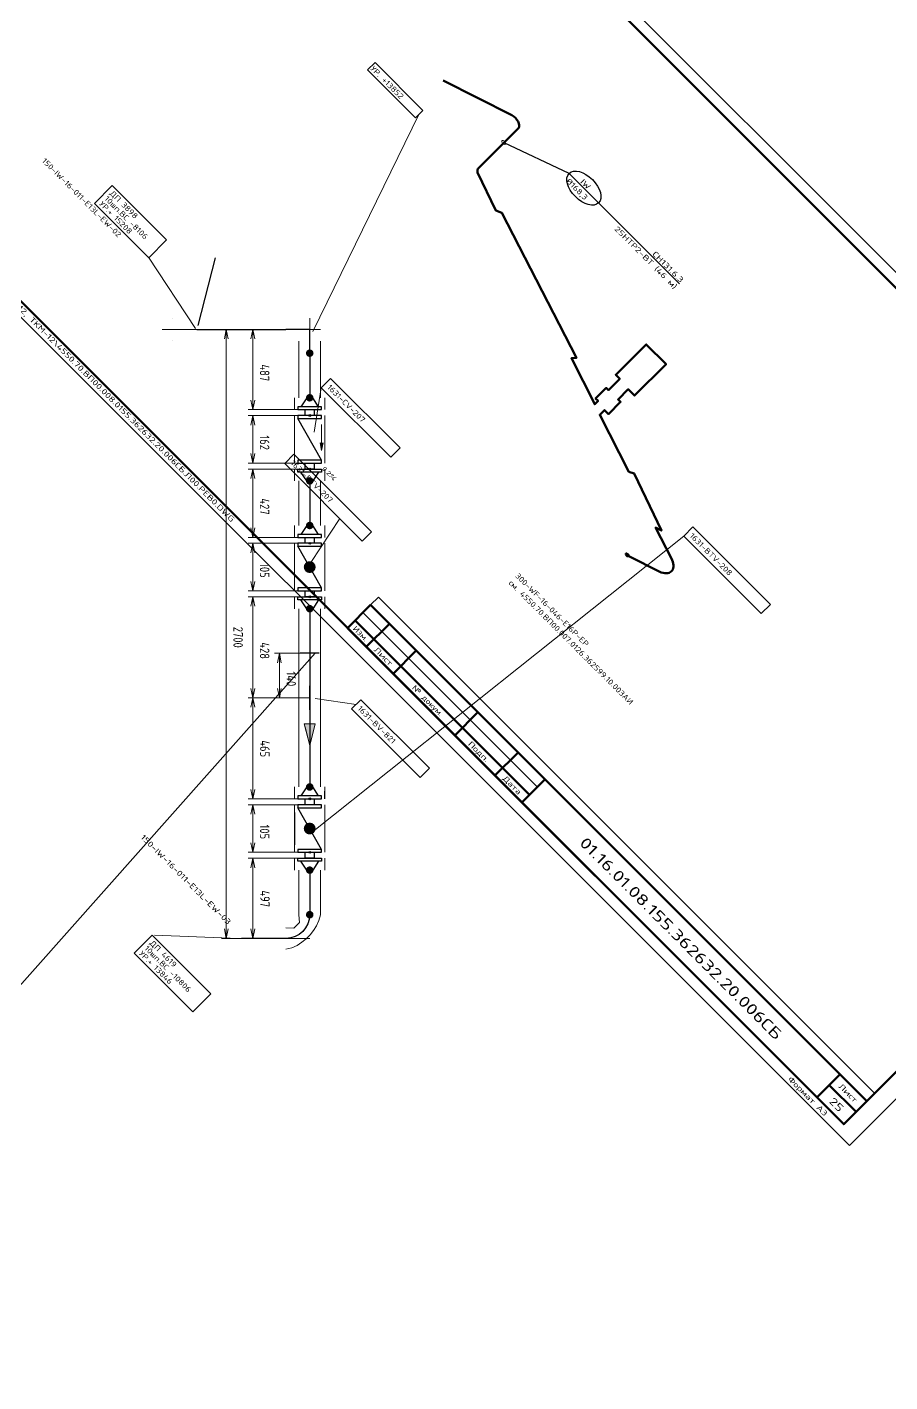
# Model space of a CAD drawing. Header units: millimetres. Extents: x -1501 to 8157, y -8271 to 1386.
# Drawn here: x 1647.9 to 1875.3, y -2455.3 to -2098.1 of the extents above; entities that cross this region are included whole.
import ezdxf
from ezdxf import colors
from ezdxf.entities.mleader import LeaderData, LeaderLine
from ezdxf.enums import TextEntityAlignment as Align
from ezdxf.math import Vec2, Vec3

# ---------------------------------------------------------------- set-up
doc = ezdxf.new("R2010")
doc.units = ezdxf.units.MM
doc.header["$MEASUREMENT"] = 0
for name, color, linetype, lineweight in [('--TEXT--', 7, 'Continuous', 25), ('OFORMLENIE', 7, 'Continuous', 25), ('подложка', 253, 'Continuous', 13), ('СН', 1, 'Continuous', 50)]:
    doc.layers.add(name, color=color, linetype=linetype, lineweight=lineweight)
doc.layers.add('непечат', color=2, linetype='Continuous', plot=False)
doc.layers.add('Построение', color=7, linetype='Continuous')
doc.styles.add('GOST 2.304', font='CS_Gost2304.shx')
doc.styles.add('GOST_2.304', font='CS_Gost2304.shx', dxfattribs={"height": 2.5})
doc.styles.add('GOST_2.304_07', font='CS_Gost2304.shx', dxfattribs={"width": 0.7})
doc.styles.add('GOST_2.304_09', font='CS_Gost2304.shx', dxfattribs={"width": 0.9})
doc.styles.add('Style-CS_Gost2304', font='CS_Gost2304.shx')
doc.styles.add('TNR_30', font='times.ttf', dxfattribs={"height": 3})

# ---------------------------------------------------------------- blocks, each defined once
blk = doc.blocks.new('TerminatorOpen_0.4')
at = {"color": 0, "linetype": 'ByBlock', "lineweight": -2}
for q in [(-1, 0.2), (-1, 0), (-1, -0.2)]:
    blk.add_line((0, 0), q, dxfattribs=at)
blk = doc.blocks.new('*U13')
at = {"layer": 'СН'}
blk.add_hatch(color=256, dxfattribs=at).paths.add_polyline_path([(0.5, 0, 1), (-0.5, 0, 1)])
blk.add_circle((0, 0), 0.5, dxfattribs=at)
blk = doc.blocks.new('_DotSmall')
at = {"color": 0, "linetype": 'ByBlock', "const_width": 0.5}
blk.add_lwpolyline([(-0.0625, 0, 1), (0.0625, 0, 1)], format="xyb", close=True, dxfattribs=at)
blk = doc.blocks.new('*U21')
at = {"color": 0, "linetype": 'ByBlock', "lineweight": -2}
blk.add_lwpolyline([(420, 297), (0, 297), (0, 0), (420, 0)], close=True, dxfattribs=at)
at = {"color": 0, "linetype": 'ByBlock', "lineweight": 50}
blk.add_lwpolyline([(20, 292), (415, 292), (415, 5), (20, 5)], close=True, dxfattribs=at)
at = {"color": 0, "linetype": 'ByBlock', "lineweight": -2, "style": 'GOST_2.304'}
blk.add_text('Формат А3', height=2.5, dxfattribs=at).set_placement((410, 2.5), align=Align.MIDDLE_RIGHT)
at = {"color": 0, "linetype": 'ByBlock', "lineweight": -2, "insert": (8, 2.5), "char_height": 2.5, "attachment_point": 4, "style": 'GOST_2.304'}
blk.add_mtext('C:\\\\Users\\\\GrigoryAO\\\\Desktop\\\\03-23-01\\\\4550.70.ВП00.008.0155.362632.20.006 ТОП-12, ТКМ-12\\\\4550.70.ВП00.008.0155.362632.20.006СБ.Л00.РЕВ0.DWG', dxfattribs=at)
at = {"color": 0, "linetype": 'ByBlock', "lineweight": -2, "style": 'TNR_30'}
blk.add_attdef('ВЕРХНИЙ_НОМЕР_ЛИСТА', text='', height=3, dxfattribs=at).set_placement((410, 287), align=Align.MIDDLE_CENTER)
blk = doc.blocks.new('ST_2a_dyn')
at = {"color": 0, "linetype": 'ByBlock', "lineweight": 50, "extrusion": (0, 1, 0)}
for p, q in [((-185, 15), (0, 15)), ((-10, 8), (0, 8)), ((-185, 5), (-120, 5)), ((-185, 0), (0, 0))]:
    blk.add_line(p, q, dxfattribs=at)
at = {"color": 0, "linetype": 'ByBlock', "lineweight": 50, "extrusion": (1, 0, 0)}
for p, q in [((-185, 0), (-185, 15)), ((-178, 15), (-178, 0)), ((-168, 15), (-168, 0)), ((-145, 15), (-145, 0)), ((-130, 15), (-130, 0)), ((-120, 0), (-120, 15)), ((-10, 0), (-10, 15))]:
    blk.add_line(p, q, dxfattribs=at)
at = {"color": 0, "linetype": 'ByBlock', "lineweight": 50}
blk.add_line((0, 15), (0, 0), dxfattribs=at)
at = {"color": 0, "linetype": 'ByBlock', "lineweight": -2, "extrusion": (0, 1, 0)}
blk.add_line((-185, 10), (-120, 10), dxfattribs=at)
at = {"color": 0, "linetype": 'ByBlock', "lineweight": -2, "style": 'GOST_2.304'}
for s, p in [('Лист', (-5, 11.5)), ('Лист', (-173, 2.5)), ('Подп.', (-137.5, 2.5)), ('Дата', (-125, 2.5))]:
    blk.add_text(s, height=2.5, dxfattribs=at).set_placement(p, align=Align.MIDDLE_CENTER)
at = {"color": 0, "linetype": 'ByBlock', "lineweight": -2, "width": 0.9}
for s, style, p in [('Изм.', 'GOST_2.304', (-181.5, 2.5)), ('№ докум.', 'GOST_2.304_09', (-156.5, 2.5))]:
    blk.add_text(s, height=2.5, dxfattribs=dict(at, style=style)).set_placement(p, align=Align.MIDDLE_CENTER)
at = {"color": 0, "linetype": 'ByBlock', "lineweight": -2}
for tag, height, style, flags, p in [('ИЗМ_2', 2.5, 'GOST_2.304', 12, (-181.5, 12.5)), ('ЛИСТ_2', 2.5, 'GOST_2.304', 12, (-173, 12.5)), ('N_ДОК_2', 2.5, 'GOST_2.304_09', 12, (-156.5, 12.5)), ('ИЗМ_1', 2.5, 'GOST_2.304', 12, (-181.5, 7.5)), ('ЛИСТ_1', 2.5, 'GOST_2.304', 12, (-173, 7.5)), ('N_ДОК_1', 2.5, 'GOST_2.304_09', 12, (-156.5, 7.5)), ('ШИФР', 5, 'GOST_2.304', 4, (-65, 7.5)), ('LIST', 3.5, 'GOST_2.304', 4, (-5, 4))]:
    blk.add_attdef(tag, text='', height=height, dxfattribs=dict(at, style=style, flags=flags)).set_placement(p, align=Align.MIDDLE_CENTER)
at = {"color": 0, "linetype": 'ByBlock', "lineweight": -2, "style": 'GOST_2.304_07', "width": 0.7, "flags": 12}
for tag, p in [('ДАТА_2', (-125, 12.5)), ('ДАТА_1', (-125, 7.5))]:
    blk.add_attdef(tag, text='', height=2.5, dxfattribs=at).set_placement(p, align=Align.MIDDLE_CENTER)

msp = doc.modelspace()

# ---------------------------------------------------------------- hatches: boundary and pattern name
at = {"layer": 'подложка', "extrusion": (1.96262e-16, 1, -3.92523e-17)}
h = msp.add_hatch(color=252, dxfattribs=at)
edge = h.paths.add_edge_path()
edge.add_arc((-1692.59, -291.64), 1, 0, 360)
msp.add_hatch(color=252, dxfattribs=at).paths.add_polyline_path([(-1699.42, -290.21), (-1705.18, -291.64), (-1699.42, -293.08)])
h = msp.add_hatch(color=252, dxfattribs=at)
edge = h.paths.add_edge_path()
edge.add_arc((-1716.09, -291.64), 1, 0, 360)
at = {"layer": 'подложка', "extrusion": (-1.96262e-16, -1, 3.92523e-17)}
msp.add_hatch(color=252, dxfattribs=at).paths.add_polyline_path([(1720.92, -304.74), (1722.36, -310.5), (1723.8, -304.74)])
h = msp.add_hatch(color=252, dxfattribs=at)
edge = h.paths.add_edge_path()
edge.add_arc((1722.36, -321.41), 1, 90, 450)
h = msp.add_hatch(color=252, dxfattribs=at)
edge = h.paths.add_edge_path()
edge.add_arc((1722.36, -297.91), 1, 90, 450)
at = {"layer": 'подложка'}
h = msp.add_hatch(color=252, dxfattribs=at)
edge = h.paths.add_edge_path()
edge.add_arc((1722.36, -2184.09), 1, 90, 450)
at = {"layer": 'подложка', "extrusion": (8.62817e-32, -7.85046e-17, -1)}
h = msp.add_hatch(color=252, dxfattribs=at)
edge = h.paths.add_edge_path()
edge.add_arc((-1722.36, -2195.84), 1, -90, 270)
at = {"layer": 'подложка'}
h = msp.add_hatch(color=252, dxfattribs=at)
edge = h.paths.add_edge_path()
edge.add_arc((1722.36, -2217.77), 1, 90, 450)
at = {"layer": 'подложка', "extrusion": (8.62817e-32, -7.85046e-17, -1)}
h = msp.add_hatch(color=252, dxfattribs=at)
edge = h.paths.add_edge_path()
edge.add_arc((-1722.36, -2229.52), 1, -90, 270)
at = {"layer": 'подложка'}
h = msp.add_hatch(color=252, dxfattribs=at)
edge = h.paths.add_edge_path()
edge.add_arc((1722.36, -2251.46), 1, 90, 450)
at = {"layer": 'подложка', "extrusion": (1, 3.92523e-17, 1.17757e-16)}
h = msp.add_hatch(color=252, dxfattribs=at)
edge = h.paths.add_edge_path()
edge.add_arc((-2274.96, -303.39), 1, -90, 270)
h = msp.add_hatch(color=252, dxfattribs=at)
edge = h.paths.add_edge_path()
edge.add_arc((-2274.96, -315.14), 1, -90, 270)
h = msp.add_hatch(color=252, dxfattribs=at)
edge = h.paths.add_edge_path()
edge.add_arc((-2274.96, -321.41), 1, -90, 270)
at = {"layer": 'подложка', "extrusion": (-1, -3.92523e-17, -1.17757e-16)}
h = msp.add_hatch(color=252, dxfattribs=at)
edge = h.paths.add_edge_path()
edge.add_arc((2274.96, -327.68), 0.392, 90, 450)
h = msp.add_hatch(color=252, dxfattribs=at)
edge = h.paths.add_edge_path()
edge.add_arc((2274.96, -321.41), 0.392, 90, 450)
at = {"layer": 'подложка'}
msp.add_hatch(color=252, dxfattribs=at).paths.add_polyline_path([(1720.92, -2281.79), (1722.36, -2287.55), (1723.8, -2281.79)])
at = {"layer": 'подложка', "extrusion": (8.62817e-32, -7.85046e-17, -1)}
h = msp.add_hatch(color=252, dxfattribs=at)
edge = h.paths.add_edge_path()
edge.add_arc((-1722.36, -2298.46), 1, -90, 270)
at = {"layer": 'подложка'}
h = msp.add_hatch(color=252, dxfattribs=at)
edge = h.paths.add_edge_path()
edge.add_arc((1722.36, -2320.39), 1, 90, 450)
h = msp.add_hatch(color=252, dxfattribs=at)
edge = h.paths.add_edge_path()
edge.add_arc((1722.36, -2332.14), 1, 90, 450)
at = {"layer": 'подложка', "extrusion": (1.96262e-16, 1, -3.92523e-17)}
h = msp.add_hatch(color=252, dxfattribs=at)
edge = h.paths.add_edge_path()
edge.add_arc((-1716.09, -327.68), 1, 180, 540)
at = {"layer": 'Построение', "linetype": 'Continuous', "lineweight": 30, "extrusion": (8.62817e-32, -7.85046e-17, -1)}
h = msp.add_hatch(color=256, dxfattribs=at)
edge = h.paths.add_edge_path()
edge.add_arc((-1722.36, -2240.49), 1.57, 90, 450)
h = msp.add_hatch(color=256, dxfattribs=at)
edge = h.paths.add_edge_path()
edge.add_arc((-1722.36, -2309.43), 1.57, 90, 450)

# ---------------------------------------------------------------- linework, layer by layer
at = {"layer": '--TEXT--', "extrusion": (-0.57735, -0.57735, 0.57735)}
msp.add_line((1692.99, -2176.75, -290.17), (1697.51, -2158.95, -267.85), dxfattribs=at)
msp.add_circle((2782.6, -423.69), 5.51, dxfattribs=at)
at = {"layer": 'OFORMLENIE', "extrusion": (-0.57735, -0.57735, 0.57735)}
for q in [(1738.42, -2250.46, -512.04), (1871.31, -2379.27, -507.96)]:
    msp.add_line((1740.46, -2248.42, -507.96), q, dxfattribs=at)
at = {"layer": 'непечат', "color": 3, "extrusion": (-0.57735, -0.57735, 0.57735)}
msp.add_lwpolyline([(-1387.86, 992.34), (10962.33, 992.34), (10962.33, -1271.92), (-1387.86, -1271.92)], close=True, dxfattribs=at)
at = {"layer": 'подложка', "color": 252, "extrusion": (-0.57735, -0.57735, 0.57735)}
for p, q in [((1737.62, -2109.41, -371.79), (1739.6, -2107.46, -367.85)), ((1739.6, -2107.46, -367.85), (1752.2, -2120.06, -367.85)), ((1750.2, -2121.99, -371.79), (1737.62, -2109.41, -371.79)), ((1723.16, -2178.36, -327.41), (1751.2, -2121.02, -369.82)), ((1752.2, -2120.06, -367.85), (1750.2, -2121.99, -371.79)), ((1692.22, -2177.54, -291.73), (1679.82, -2158.8, -285.4)), ((1707.36, -2177.82, -294.14), (1707.36, -2177.82, -318.08)), ((1707.36, -2177.82, -321.47), (1707.36, -2177.82, -325.86)), ((1723.52, -2204.89, -324.6), (1725.41, -2193.21, -311.03)), ((1722.61, -2239.25, -326.2), (1730.26, -2227.69, -306.99)), ((1723.91, -2309.67, -326.37), (1820.93, -2232.36, -411.44)), ((1544.92, -2464.6, -141.16), (1723.76, -2263.21, -327.76)), ((1723.83, -2275.16, -291.16), (1734.63, -2276.68, -281.88)), ((1723.83, -2275.16, -291.16), (1734.63, -2276.68, -281.88)), ((1703.62, -2338.38, -328.37), (1681.45, -2337.53, -349.68))]:
    msp.add_line(p, q, dxfattribs=at)
at = {"layer": 'подложка', "color": 252, "extrusion": (1, -5.55112e-17, 5.55112e-17)}
for p, q in [((1686.32, -2174.99, -285.38), (1686.32, -2174.99, -288.51)), ((1686.32, -2174.99, -277.54), (1686.32, -2174.99, -285.38)), ((1719.53, -2177.82, -321.41), (1719.53, -2177.82, -324.54)), ((1719.53, -2177.82, -297.91), (1719.53, -2177.82, -321.41)), ((1719.53, -2177.82, -297.91), (1719.53, -2177.82, -294.78)), ((1725.19, -2177.82, -321.41), (1725.19, -2177.82, -324.54)), ((1725.19, -2177.82, -297.91), (1725.19, -2177.82, -321.41)), ((1725.19, -2177.82, -297.91), (1725.19, -2177.82, -294.78)), ((1686.32, -2180.65, -285.38), (1686.32, -2180.65, -288.51)), ((1686.32, -2180.65, -277.54), (1686.32, -2180.65, -285.38)), ((1722.36, -2180.65, -324.54), (1722.36, -2181.17, -324.42)), ((1722.36, -2181.08, -324.33), (1722.36, -2180.95, -324.85)), ((1722.36, -2181.17, -324.42), (1722.36, -2181.08, -324.33)), ((1722.36, -2270.96, -284.59), (1722.36, -2270.96, -282.59)), ((1722.36, -2270.96, -282.59), (1722.36, -2270.96, -283.81)), ((1722.36, -2270.96, -298.69), (1722.36, -2270.96, -296.69)), ((1722.36, -2270.96, -286.16), (1722.36, -2270.96, -288.16)), ((1722.36, -2270.96, -296.69), (1722.36, -2270.96, -288.16)), ((1722.36, -2270.96, -300.26), (1722.36, -2270.96, -302.26)), ((1722.36, -2270.96, -302.26), (1722.36, -2270.96, -303.39)), ((1722.36, -2270.96, -315.14), (1722.36, -2270.96, -321.41)), ((1722.36, -2272.13, -315.14), (1722.36, -2272.13, -303.39)), ((1722.36, -2272.13, -321.41), (1722.36, -2272.13, -327.68)), ((1722.36, -2275.21, -298.44), (1722.36, -2274.71, -298.94)), ((1722.36, -2274.71, -298.44), (1722.36, -2275.21, -298.94)), ((1722.36, -2275.21, -284.34), (1722.36, -2274.71, -284.84)), ((1722.36, -2274.71, -284.34), (1722.36, -2275.21, -284.84)), ((1722.36, -2277.79, -315.14), (1722.36, -2277.79, -303.39)), ((1722.36, -2277.79, -321.41), (1722.36, -2277.79, -327.68)), ((1722.36, -2278.96, -284.59), (1722.36, -2278.96, -282.59)), ((1722.36, -2278.96, -282.59), (1722.36, -2278.96, -283.81)), ((1722.36, -2278.96, -298.69), (1722.36, -2278.96, -296.69)), ((1722.36, -2278.96, -286.16), (1722.36, -2278.96, -288.16)), ((1722.36, -2278.96, -296.69), (1722.36, -2278.96, -288.16)), ((1722.36, -2278.96, -300.26), (1722.36, -2278.96, -302.26)), ((1722.36, -2278.96, -302.26), (1722.36, -2278.96, -303.39)), ((1722.36, -2278.96, -315.14), (1722.36, -2278.96, -321.41))]:
    msp.add_line(p, q, dxfattribs=at)
at = {"layer": 'подложка', "color": 252, "extrusion": (-1, 5.55112e-17, -5.55112e-17)}
for p, q in [((1722.36, -2174.99, -324.54), (1722.36, -2174.85, -325.62)), ((1722.36, -2174.85, -325.62), (1722.36, -2174.95, -326.73)), ((1722.36, -2174.95, -326.73), (1722.36, -2175.31, -327.8)), ((1722.36, -2175.31, -327.8), (1722.36, -2175.91, -328.78)), ((1722.36, -2175.91, -328.78), (1722.36, -2176.72, -329.59)), ((1722.36, -2176.72, -329.59), (1722.36, -2177.69, -330.19)), ((1722.36, -2177.69, -330.19), (1722.36, -2178.77, -330.54)), ((1722.36, -2178.77, -330.54), (1722.36, -2179.88, -330.64)), ((1722.36, -2179.88, -330.64), (1722.36, -2180.95, -330.51)), ((1722.36, -2274.96, -327.68), (1722.36, -2251.71, -327.68)), ((1722.36, -2274.96, -286.16), (1722.36, -2251.71, -286.16)), ((1722.36, -2252.96, -325.18), (1722.36, -2252.96, -288.66)), ((1722.36, -2274.96, -298.69), (1722.36, -2258.71, -298.69)), ((1722.36, -2274.96, -286.16), (1722.36, -2258.71, -286.16)), ((1722.36, -2274.96, -327.68), (1722.36, -2258.71, -327.68)), ((1722.36, -2274.96, -300.26), (1722.36, -2258.71, -300.26)), ((1722.36, -2259.96, -296.19), (1722.36, -2259.96, -288.66)), ((1722.36, -2259.96, -325.18), (1722.36, -2259.96, -302.76))]:
    msp.add_line(p, q, dxfattribs=at)
at = {"layer": 'подложка', "color": 252, "extrusion": (-5.55112e-17, -1, 5.55112e-17)}
for p, q in [((1683.5, -2177.82, -288.51), (1683.84, -2177.82, -289.5)), ((1683.84, -2177.82, -289.5), (1684.32, -2177.82, -290.38)), ((1684.32, -2177.82, -290.38), (1684.9, -2177.82, -291.14)), ((1684.9, -2177.82, -291.14), (1685.51, -2177.82, -291.82)), ((1685.51, -2177.82, -291.82), (1686.15, -2177.82, -292.45)), ((1686.15, -2177.82, -292.45), (1686.83, -2177.82, -293.07)), ((1686.83, -2177.82, -293.07), (1687.59, -2177.82, -293.64)), ((1687.59, -2177.82, -293.64), (1688.47, -2177.82, -294.13)), ((1688.47, -2177.82, -294.13), (1689.46, -2177.82, -294.47)), ((1689.15, -2177.82, -288.51), (1688.59, -2177.82, -289.01)), ((1688.59, -2177.82, -289.01), (1688.96, -2177.82, -289.38)), ((1688.96, -2177.82, -289.38), (1689.46, -2177.82, -288.81)), ((1692.59, -2177.82, -291.64), (1692.59, -2177.82, -275.39)), ((1695.09, -2177.82, -276.64), (1719.86, -2177.82, -276.64)), ((1722.36, -2177.82, -327.68), (1706.11, -2177.82, -327.68)), ((1722.36, -2177.82, -291.64), (1706.11, -2177.82, -291.64)), ((1707.36, -2177.82, -327.68), (1706.86, -2177.82, -325.18)), ((1707.36, -2177.82, -291.64), (1706.86, -2177.82, -294.14)), ((1707.36, -2177.82, -327.68), (1707.36, -2177.82, -325.18)), ((1707.36, -2177.82, -327.68), (1707.86, -2177.82, -325.18)), ((1707.36, -2177.82, -291.64), (1707.36, -2177.82, -294.14)), ((1707.36, -2177.82, -291.64), (1707.86, -2177.82, -294.14)), ((1722.36, -2177.82, -291.64), (1722.36, -2177.82, -275.39)), ((1704.34, -2338.41, -327.68), (1704.34, -2338.41, -343.93)), ((1706.84, -2338.41, -342.68), (1719.86, -2338.41, -342.68)), ((1722.36, -2338.41, -327.68), (1722.36, -2338.41, -343.93))]:
    msp.add_line(p, q, dxfattribs=at)
at = {"layer": 'подложка', "color": 252}
for p, q in [((1686.32, -2177.82, -277.54), (1686.32, -2177.82, -285.38)), ((1692.59, -2177.82, -294.47), (1689.46, -2177.82, -294.47)), ((1692.59, -2177.82, -288.81), (1689.46, -2177.82, -288.81)), ((1692.59, -2177.82, -288.81), (1716.09, -2177.82, -288.81)), ((1692.59, -2177.82, -294.47), (1716.09, -2177.82, -294.47)), ((1722.36, -2177.82, -327.68), (1699.11, -2177.82, -327.68)), ((1722.36, -2177.82, -327.68), (1706.11, -2177.82, -327.68)), ((1716.09, -2177.82, -288.81), (1719.23, -2177.82, -288.81)), ((1716.09, -2177.82, -294.47), (1719.23, -2177.82, -294.47)), ((1700.36, -2180.32, -327.68), (1700.36, -2335.91, -327.68)), ((1707.36, -2180.32, -327.68), (1707.36, -2196.47, -327.68)), ((1719.53, -2184.09, -327.68), (1719.53, -2180.95, -327.68)), ((1725.19, -2184.09, -327.68), (1725.19, -2180.95, -327.68)), ((1719.53, -2184.09, -327.68), (1719.53, -2195.84, -327.68)), ((1725.19, -2184.09, -327.68), (1725.19, -2195.84, -327.68)), ((1718.36, -2196.97, -327.68), (1718.36, -2195.84, -327.68)), ((1726.36, -2196.97, -327.68), (1726.36, -2195.84, -327.68)), ((1722.36, -2198.97, -327.68), (1706.11, -2198.97, -327.68)), ((1718.36, -2198.97, -327.68), (1718.36, -2196.97, -327.68)), ((1722.61, -2200.79, -327.68), (1722.11, -2200.29, -327.68)), ((1722.11, -2200.79, -327.68), (1722.61, -2200.29, -327.68)), ((1726.36, -2198.97, -327.68), (1726.36, -2196.97, -327.68)), ((1722.36, -2200.54, -327.68), (1706.11, -2200.54, -327.68)), ((1707.36, -2203.04, -327.68), (1707.36, -2210.57, -327.68)), ((1718.36, -2200.54, -327.68), (1718.36, -2202.54, -327.68)), ((1718.36, -2202.54, -327.68), (1718.36, -2211.07, -327.68)), ((1726.36, -2200.54, -327.68), (1726.36, -2202.54, -327.68)), ((1726.36, -2202.54, -327.68), (1726.36, -2211.07, -327.68)), ((1718.36, -2213.07, -327.68), (1718.36, -2211.07, -327.68)), ((1726.36, -2213.07, -327.68), (1726.36, -2211.07, -327.68)), ((1722.36, -2213.07, -327.68), (1706.11, -2213.07, -327.68)), ((1722.36, -2214.64, -327.68), (1706.11, -2214.64, -327.68)), ((1718.36, -2214.64, -327.68), (1718.36, -2216.64, -327.68)), ((1722.61, -2214.89, -327.68), (1722.11, -2214.39, -327.68)), ((1722.11, -2214.89, -327.68), (1722.61, -2214.39, -327.68)), ((1726.36, -2214.64, -327.68), (1726.36, -2216.64, -327.68)), ((1707.36, -2217.14, -327.68), (1707.36, -2230.16, -327.68)), ((1718.36, -2216.64, -327.68), (1718.36, -2217.77, -327.68)), ((1719.53, -2217.77, -327.68), (1719.53, -2229.52, -327.68)), ((1725.19, -2217.77, -327.68), (1725.19, -2229.52, -327.68)), ((1726.36, -2216.64, -327.68), (1726.36, -2217.77, -327.68)), ((1718.36, -2230.66, -327.68), (1718.36, -2229.52, -327.68)), ((1718.36, -2232.66, -327.68), (1718.36, -2230.66, -327.68)), ((1726.36, -2230.66, -327.68), (1726.36, -2229.52, -327.68)), ((1726.36, -2232.66, -327.68), (1726.36, -2230.66, -327.68)), ((1722.36, -2232.66, -327.68), (1706.11, -2232.66, -327.68)), ((1722.36, -2234.22, -327.68), (1706.11, -2234.22, -327.68)), ((1718.36, -2234.22, -327.68), (1718.36, -2236.22, -327.68)), ((1722.61, -2234.47, -327.68), (1722.11, -2233.97, -327.68)), ((1722.11, -2234.47, -327.68), (1722.61, -2233.97, -327.68)), ((1726.36, -2234.22, -327.68), (1726.36, -2236.22, -327.68)), ((1707.36, -2236.72, -327.68), (1707.36, -2244.26, -327.68)), ((1718.36, -2236.22, -327.68), (1718.36, -2244.76, -327.68)), ((1726.36, -2236.22, -327.68), (1726.36, -2244.76, -327.68)), ((1722.36, -2246.76, -327.68), (1706.11, -2246.76, -327.68)), ((1718.36, -2246.76, -327.68), (1718.36, -2244.76, -327.68)), ((1726.36, -2246.76, -327.68), (1726.36, -2244.76, -327.68)), ((1722.36, -2248.32, -327.68), (1706.11, -2248.32, -327.68)), ((1718.36, -2248.32, -327.68), (1718.36, -2250.32, -327.68)), ((1718.36, -2250.32, -327.68), (1718.36, -2251.46, -327.68)), ((1722.61, -2248.57, -327.68), (1722.11, -2248.07, -327.68)), ((1722.11, -2248.57, -327.68), (1722.61, -2248.07, -327.68)), ((1726.36, -2248.32, -327.68), (1726.36, -2250.32, -327.68)), ((1726.36, -2250.32, -327.68), (1726.36, -2251.46, -327.68)), ((1707.36, -2250.82, -327.68), (1707.36, -2272.46, -327.68)), ((1719.53, -2251.46, -327.68), (1719.53, -2298.46, -327.68)), ((1725.19, -2251.46, -327.68), (1725.19, -2298.46, -327.68)), ((1722.36, -2263.21, -327.68), (1713.11, -2263.21, -327.68)), ((1714.36, -2265.71, -327.68), (1714.36, -2272.46, -327.68)), ((1722.36, -2274.96, -327.68), (1706.11, -2274.96, -327.68)), ((1722.36, -2274.96, -327.68), (1706.11, -2274.96, -327.68)), ((1707.36, -2274.96, -327.68), (1706.86, -2277.46, -327.68)), ((1707.36, -2274.96, -327.68), (1707.36, -2277.46, -327.68)), ((1707.36, -2274.96, -327.68), (1707.86, -2277.46, -327.68)), ((1722.36, -2274.96, -327.68), (1713.11, -2274.96, -327.68)), ((1707.36, -2277.46, -327.68), (1707.36, -2299.09, -327.68)), ((1707.36, -2301.59, -327.68), (1706.86, -2299.09, -327.68)), ((1707.36, -2301.59, -327.68), (1707.36, -2299.09, -327.68)), ((1707.36, -2301.59, -327.68), (1707.86, -2299.09, -327.68)), ((1718.36, -2299.59, -327.68), (1718.36, -2298.46, -327.68)), ((1718.36, -2301.59, -327.68), (1718.36, -2299.59, -327.68)), ((1726.36, -2299.59, -327.68), (1726.36, -2298.46, -327.68)), ((1722.36, -2301.59, -327.68), (1706.11, -2301.59, -327.68)), ((1722.36, -2303.16, -327.68), (1706.11, -2303.16, -327.68)), ((1718.36, -2303.16, -327.68), (1718.36, -2305.16, -327.68)), ((1726.36, -2303.16, -327.68), (1726.36, -2305.16, -327.68)), ((1707.36, -2305.66, -327.68), (1707.36, -2313.19, -327.68)), ((1726.36, -2305.16, -327.68), (1726.36, -2313.69, -327.68)), ((1718.36, -2315.69, -327.68), (1718.36, -2313.69, -327.68)), ((1726.36, -2315.69, -327.68), (1726.36, -2313.69, -327.68)), ((1722.36, -2315.69, -327.68), (1706.11, -2315.69, -327.68)), ((1722.36, -2317.26, -327.68), (1706.11, -2317.26, -327.68)), ((1707.36, -2317.26, -327.68), (1706.86, -2319.76, -327.68)), ((1707.36, -2317.26, -327.68), (1707.36, -2319.76, -327.68)), ((1707.36, -2317.26, -327.68), (1707.86, -2319.76, -327.68)), ((1718.36, -2317.26, -327.68), (1718.36, -2319.26, -327.68)), ((1726.36, -2317.26, -327.68), (1726.36, -2319.26, -327.68)), ((1707.36, -2319.76, -327.68), (1707.36, -2335.91, -327.68)), ((1718.36, -2319.26, -327.68), (1718.36, -2320.39, -327.68)), ((1719.53, -2320.39, -327.68), (1719.53, -2332.14, -327.68)), ((1725.19, -2320.39, -327.68), (1725.19, -2332.14, -327.68)), ((1726.36, -2319.26, -327.68), (1726.36, -2320.39, -327.68)), ((1719.53, -2332.14, -327.68), (1719.68, -2334.21, -327.68)), ((1725.19, -2332.14, -327.68), (1724.8, -2333.68, -327.68)), ((1707.36, -2338.41, -327.68), (1706.86, -2335.91, -327.68)), ((1707.36, -2338.41, -327.68), (1707.36, -2335.91, -327.68)), ((1707.36, -2338.41, -327.68), (1707.86, -2335.91, -327.68)), ((1718.16, -2335.73, -327.68), (1716.09, -2335.58, -327.68)), ((1719.68, -2334.21, -327.68), (1718.16, -2335.73, -327.68)), ((1724.17, -2335.08, -327.68), (1723.36, -2336.34, -327.68)), ((1724.8, -2333.68, -327.68), (1724.17, -2335.08, -327.68)), ((1722.36, -2338.41, -327.68), (1699.11, -2338.41, -327.68)), ((1716.09, -2338.41, -330.51), (1704.34, -2338.41, -330.51)), ((1716.09, -2338.41, -324.85), (1704.34, -2338.41, -324.85)), ((1722.36, -2338.41, -327.68), (1706.11, -2338.41, -327.68)), ((1720.29, -2339.42, -327.68), (1719.03, -2340.22, -327.68)), ((1721.42, -2338.49, -327.68), (1720.29, -2339.42, -327.68)), ((1722.44, -2337.47, -327.68), (1721.42, -2338.49, -327.68)), ((1723.36, -2336.34, -327.68), (1722.44, -2337.47, -327.68)), ((1717.63, -2340.85, -327.68), (1716.09, -2341.24, -327.68)), ((1719.03, -2340.22, -327.68), (1717.63, -2340.85, -327.68))]:
    msp.add_line(p, q, dxfattribs=at)
at = {"layer": 'подложка', "color": 252, "extrusion": (5.55112e-17, 1, -5.55112e-17)}
for p, q in [((1719.23, -2177.82, -288.81), (1720.22, -2177.82, -289.15)), ((1719.23, -2177.82, -294.47), (1719.73, -2177.82, -293.91)), ((1720.09, -2177.82, -294.27), (1719.53, -2177.82, -294.78)), ((1719.73, -2177.82, -293.91), (1720.09, -2177.82, -294.27)), ((1720.22, -2177.82, -289.15), (1721.09, -2177.82, -289.64)), ((1721.09, -2177.82, -289.64), (1721.86, -2177.82, -290.22)), ((1721.86, -2177.82, -290.22), (1722.54, -2177.82, -290.83)), ((1722.54, -2177.82, -290.83), (1723.17, -2177.82, -291.47)), ((1723.17, -2177.82, -291.47), (1723.78, -2177.82, -292.15)), ((1723.78, -2177.82, -292.15), (1724.36, -2177.82, -292.91)), ((1724.36, -2177.82, -292.91), (1724.85, -2177.82, -293.79)), ((1724.85, -2177.82, -293.79), (1725.19, -2177.82, -294.78))]:
    msp.add_line(p, q, dxfattribs=at)
at = {"layer": 'подложка', "color": 252, "extrusion": (0, -5.55112e-17, -1)}
for p, q in [((1725.49, -2202.89, -327.68), (1725.49, -2209.78, -327.68)), ((1725.49, -2209.78, -327.68), (1725.07, -2207.69, -327.68)), ((1725.07, -2207.69, -327.68), (1725.49, -2208.95, -327.68)), ((1725.49, -2209.36, -327.68), (1725.07, -2207.69, -327.68)), ((1725.49, -2208.53, -327.68), (1725.07, -2207.69, -327.68)), ((1725.49, -2208.11, -327.68), (1725.07, -2207.69, -327.68)), ((1725.91, -2207.69, -327.68), (1725.49, -2209.78, -327.68)), ((1725.91, -2207.69, -327.68), (1725.49, -2209.36, -327.68)), ((1725.91, -2207.69, -327.68), (1725.49, -2208.95, -327.68)), ((1725.91, -2207.69, -327.68), (1725.49, -2208.53, -327.68)), ((1725.91, -2207.69, -327.68), (1725.49, -2208.11, -327.68)), ((1722.61, -2301.34, -327.68), (1722.11, -2301.84, -327.68)), ((1722.11, -2301.34, -327.68), (1722.61, -2301.84, -327.68)), ((1722.61, -2315.44, -327.68), (1722.11, -2315.94, -327.68)), ((1722.11, -2315.44, -327.68), (1722.61, -2315.94, -327.68))]:
    msp.add_line(p, q, dxfattribs=at)
at = {"layer": 'подложка', "color": 252, "extrusion": (5.55112e-17, 1, -5.55112e-17), "elevation": -2177.82, "flags": 128}
msp.add_lwpolyline([(-1692.59, -291.64), (-1689.46, -291.64, 0.414227), (-1686.32, -288.51), (-1686.32, -285.38)], format="xyb", dxfattribs=at)
for points in [[(-1700.2, -290.4), (-1705.18, -291.64), (-1699.42, -293.08), (-1699.42, -290.21)], [(-1699.42, -290.21), (-1705.18, -291.64), (-1699.42, -293.08), (-1699.42, -290.65)]]:
    msp.add_lwpolyline(points, dxfattribs=at)
at = {"layer": 'подложка', "color": 252, "extrusion": (-5.55112e-17, -1, 5.55112e-17), "elevation": 2177.82, "flags": 128}
for points in [[(1721.12, -305.52), (1722.36, -310.5), (1723.8, -304.74), (1720.92, -304.74)], [(1720.92, -304.74), (1722.36, -310.5), (1723.8, -304.74), (1721.36, -304.74)]]:
    msp.add_lwpolyline(points, dxfattribs=at)
at = {"layer": 'подложка', "color": 252, "elevation": -327.68, "flags": 128}
for points in [[(1721.12, -2282.57), (1722.36, -2287.55), (1723.8, -2281.79), (1720.92, -2281.79)], [(1720.92, -2281.79), (1722.36, -2287.55), (1723.8, -2281.79), (1721.36, -2281.79)]]:
    msp.add_lwpolyline(points, dxfattribs=at)
at = {"layer": 'подложка', "color": 252, "extrusion": (-1, 5.55112e-17, -5.55112e-17)}
msp.add_point((1722.36, -2273.38, -292.39), dxfattribs=at)
at = {"layer": 'подложка', "color": 252, "extrusion": (5.55112e-17, 1, -5.55112e-17)}
msp.add_solid([(-1699.42, -290.21, -2177.82), (-1705.18, -291.64, -2177.82), (-1699.42, -293.08, -2177.82)], dxfattribs=at)
at = {"layer": 'подложка', "color": 252, "extrusion": (-5.55112e-17, -1, 5.55112e-17)}
msp.add_solid([(1720.92, -304.74, 2177.82), (1722.36, -310.5, 2177.82), (1723.8, -304.74, 2177.82)], dxfattribs=at)
at = {"layer": 'подложка', "color": 252}
msp.add_solid([(1720.92, -2281.79, -327.68), (1722.36, -2287.55, -327.68), (1723.8, -2281.79, -327.68)], dxfattribs=at)
for points in [[(1670.32, -2139.9, -275.99), (1684.65, -2154.23, -275.99), (1679.92, -2158.97, -285.46), (1665.59, -2144.64, -285.46)], [(1699.42, -2177.82, -290.21), (1705.18, -2177.82, -291.64), (1699.42, -2177.82, -293.08)], [(1720.92, -2177.82, -304.74), (1722.36, -2177.82, -310.5), (1723.8, -2177.82, -304.74)], [(1727.85, -2190.75, -306.13), (1746.19, -2209.08, -306.13), (1743.74, -2211.53, -311.03), (1725.4, -2193.2, -311.03)], [(1718.21, -2210.75, -302.09), (1738.66, -2231.2, -302.09), (1736.21, -2233.65, -306.99), (1715.76, -2213.2, -306.99)], [(1823.38, -2229.91, -406.54), (1843.78, -2250.31, -406.54), (1841.33, -2252.76, -411.44), (1820.93, -2232.36, -411.44)], [(1735.85, -2275.45, -279.43), (1753.92, -2293.52, -279.43), (1751.47, -2295.97, -284.33), (1733.4, -2277.9, -284.33)], [(1720.92, -2281.79, -327.68), (1722.36, -2287.55, -327.68), (1723.8, -2281.79, -327.68)], [(1680.84, -2337.57, -350.34), (1696.28, -2353.01, -350.34), (1691.55, -2357.75, -359.81), (1676.1, -2342.3, -359.81)]]:
    msp.add_3dface(points, dxfattribs=at)
at = {"layer": 'Построение', "linetype": 'Continuous', "lineweight": 30}
for p, q in [((1692.59, -2177.82, -291.64), (1716.09, -2177.82, -291.64)), ((1722.36, -2177.82, -297.91), (1722.36, -2177.82, -321.41)), ((1722.36, -2184.09, -327.68), (1722.36, -2195.84, -327.68)), ((1722.36, -2217.77, -327.68), (1722.36, -2229.52, -327.68)), ((1722.36, -2251.46, -327.68), (1722.36, -2298.46, -327.68)), ((1722.36, -2274.96, -315.14), (1722.36, -2274.96, -303.39)), ((1726.36, -2301.59, -327.68), (1726.36, -2299.59, -327.68)), ((1718.36, -2305.16, -327.68), (1718.36, -2313.69, -327.68)), ((1722.36, -2320.39, -327.68), (1722.36, -2332.14, -327.68)), ((1716.09, -2338.41, -327.68), (1704.34, -2338.41, -327.68))]:
    msp.add_line(p, q, dxfattribs=at)
at = {"layer": 'Построение', "linetype": 'Continuous', "lineweight": 30, "extrusion": (0, -5.55112e-17, -1)}
for p, q in [((1725.49, -2212.29, -327.68), (1719.23, -2201.32, -327.68)), ((1725.49, -2245.97, -327.68), (1719.23, -2235.01, -327.68)), ((1725.49, -2314.91, -327.68), (1719.23, -2303.94, -327.68))]:
    msp.add_line(p, q, dxfattribs=at)
at = {"layer": 'Построение', "linetype": 'Continuous', "lineweight": 30, "extrusion": (1, -5.55112e-17, 5.55112e-17)}
for p, q in [((1722.36, -2240.49, -330.18), (1722.36, -2240.49, -321.68)), ((1722.36, -2271.82, -286.94), (1722.36, -2278.09, -297.91)), ((1722.36, -2271.82, -297.91), (1722.36, -2278.09, -286.94)), ((1722.36, -2309.43, -330.18), (1722.36, -2309.43, -321.68))]:
    msp.add_line(p, q, dxfattribs=at)
at = {"layer": 'Построение', "linetype": 'Continuous', "lineweight": 30, "extrusion": (5.55112e-17, 1, -5.55112e-17)}
msp.add_line((1724.86, -2263.21, -329.18), (1719.86, -2263.21, -329.18), dxfattribs=at)
at = {"layer": 'Построение', "linetype": 'Continuous', "lineweight": 30, "extrusion": (-1, 5.55112e-17, -5.55112e-17)}
for p, q in [((1722.36, -2272.46, -292.43), (1722.36, -2280.96, -292.43)), ((1722.36, -2274.96, -327.68), (1722.36, -2274.96, -321.41))]:
    msp.add_line(p, q, dxfattribs=at)
at = {"layer": 'Построение', "linetype": 'Continuous', "lineweight": 30, "extrusion": (-5.55112e-17, -1, 5.55112e-17), "elevation": 2177.82, "flags": 128}
msp.add_lwpolyline([(1722.36, -297.91), (1722.36, -294.78, 0.414227), (1719.23, -291.64), (1716.09, -291.64)], format="xyb", dxfattribs=at)
at = {"layer": 'Построение', "linetype": 'Continuous', "lineweight": 30, "extrusion": (1, -5.55112e-17, 5.55112e-17), "elevation": 1722.36, "flags": 128}
msp.add_lwpolyline([(-2184.09, -327.68), (-2180.95, -327.68, 0.414227), (-2177.82, -324.54), (-2177.82, -321.41)], format="xyb", dxfattribs=at)
at = {"layer": 'Построение', "linetype": 'Continuous', "lineweight": 30, "elevation": -327.68, "flags": 128}
for points in [[(1724.71, -2198.19), (1723.14, -2195.84), (1721.58, -2195.84), (1720.01, -2198.19)], [(1724.71, -2215.42), (1723.14, -2217.77), (1721.58, -2217.77), (1720.01, -2215.42)], [(1724.71, -2231.87), (1723.14, -2229.52), (1721.58, -2229.52), (1720.01, -2231.87)], [(1724.71, -2249.11), (1723.14, -2251.46), (1721.58, -2251.46), (1720.01, -2249.11)], [(1724.71, -2300.81), (1723.14, -2298.46), (1721.58, -2298.46), (1720.01, -2300.81)], [(1724.71, -2318.04), (1723.14, -2320.39), (1721.58, -2320.39), (1720.01, -2318.04)]]:
    msp.add_lwpolyline(points, dxfattribs=at)
at = {"layer": 'Построение', "linetype": 'Continuous', "lineweight": 30, "extrusion": (1, -5.55112e-17, 5.55112e-17), "elevation": 1722.36, "flags": 128}
msp.add_lwpolyline([(-2273.38, -321.41), (-2272.59, -318.3), (-2273.38, -315.14), (-2276.54, -315.14), (-2277.33, -318.3), (-2276.54, -321.41), (-2273.38, -321.41)], close=True, dxfattribs=at)
at = {"layer": 'Построение', "linetype": 'Continuous', "lineweight": 30, "extrusion": (-1, 5.55112e-17, -5.55112e-17), "elevation": -1722.36, "flags": 128}
msp.add_lwpolyline([(2272.61, -301.04), (2274.17, -303.39), (2275.74, -303.39), (2277.31, -301.04)], dxfattribs=at)
at = {"layer": 'Построение', "linetype": 'Continuous', "lineweight": 30, "extrusion": (1, -5.55112e-17, 5.55112e-17)}
msp.add_circle((-2274.96, -292.43, 1722.36), 1.57, dxfattribs=at)
at = {"layer": 'Построение', "linetype": 'Continuous', "lineweight": 30, "extrusion": (0, -5.55112e-17, -1)}
msp.add_arc((-1716.09, -2332.14, 327.68), 6.27, 180, 270, dxfattribs=at)
at = {"layer": 'Построение', "linetype": 'Continuous', "lineweight": 30, "extrusion": (5.55112e-17, -1, -5.55112e-17)}
msp.add_ellipse((1722.36, -2263.21, -331.68), major_axis=(0, 0, -5.5), ratio=0.363636, start_param=1.942965, end_param=4.34022, dxfattribs=at)
at = {"layer": 'Построение', "linetype": 'Continuous', "lineweight": 30, "extrusion": (1, -5.55112e-17, 5.55112e-17)}
for p in [(1722.36, -2240.53, -329.25), (1722.36, -2309.46, -329.25)]:
    msp.add_point(p, dxfattribs=at)
at = {"layer": 'Построение', "linetype": 'Continuous', "lineweight": 30, "extrusion": (-1, 5.55112e-17, -5.55112e-17)}
for points in [[(2242.49, -321.18, -1722.36), (2238.49, -321.18, -1722.36), (2242.49, -321.68, -1722.36), (2238.49, -321.68, -1722.36)], [(2311.43, -321.18, -1722.36), (2307.43, -321.18, -1722.36), (2311.43, -321.68, -1722.36), (2307.43, -321.68, -1722.36)]]:
    msp.add_solid(points, dxfattribs=at)
at = {"layer": 'Построение', "linetype": 'Continuous', "lineweight": 30, "extrusion": (1, -5.55112e-17, 5.55112e-17)}
msp.add_solid([(-2281.46, -290.43, 1722.36), (-2281.46, -294.43, 1722.36), (-2280.96, -290.43, 1722.36), (-2280.96, -294.43, 1722.36)], dxfattribs=at)
at = {"layer": 'Построение', "linetype": 'Continuous', "lineweight": 30}
for points in [[(1725.49, -2198.97, -327.68), (1725.49, -2198.19, -327.68), (1719.23, -2198.19, -327.68), (1719.23, -2198.97, -327.68)], [(1721.18, -2200.54, -327.68), (1721.18, -2198.97, -327.68), (1723.53, -2198.97, -327.68), (1723.53, -2200.54, -327.68)], [(1725.49, -2201.32, -327.68), (1725.49, -2200.54, -327.68), (1719.23, -2200.54, -327.68), (1719.23, -2201.32, -327.68)], [(1725.49, -2213.07, -327.68), (1725.49, -2212.29, -327.68), (1719.23, -2212.29, -327.68), (1719.23, -2213.07, -327.68)], [(1725.49, -2214.64, -327.68), (1725.49, -2215.42, -327.68), (1719.23, -2215.42, -327.68), (1719.23, -2214.64, -327.68)], [(1721.18, -2214.64, -327.68), (1721.18, -2213.07, -327.68), (1723.53, -2213.07, -327.68), (1723.53, -2214.64, -327.68)], [(1725.49, -2232.66, -327.68), (1725.49, -2231.87, -327.68), (1719.23, -2231.87, -327.68), (1719.23, -2232.66, -327.68)], [(1725.49, -2235.01, -327.68), (1725.49, -2234.22, -327.68), (1719.23, -2234.22, -327.68), (1719.23, -2235.01, -327.68)], [(1721.18, -2234.22, -327.68), (1721.18, -2232.66, -327.68), (1723.53, -2232.66, -327.68), (1723.53, -2234.22, -327.68)], [(1725.49, -2246.76, -327.68), (1725.49, -2245.97, -327.68), (1719.23, -2245.97, -327.68), (1719.23, -2246.76, -327.68)], [(1721.18, -2248.32, -327.68), (1721.18, -2246.76, -327.68), (1723.53, -2246.76, -327.68), (1723.53, -2248.32, -327.68)], [(1725.49, -2248.32, -327.68), (1725.49, -2249.11, -327.68), (1719.23, -2249.11, -327.68), (1719.23, -2248.32, -327.68)], [(1722.36, -2271.82, -283.81), (1722.36, -2271.82, -284.59), (1722.36, -2278.09, -284.59), (1722.36, -2278.09, -283.81)], [(1722.36, -2271.82, -286.16), (1722.36, -2271.82, -286.94), (1722.36, -2278.09, -286.94), (1722.36, -2278.09, -286.16)], [(1722.36, -2271.82, -297.91), (1722.36, -2271.82, -298.69), (1722.36, -2278.09, -298.69), (1722.36, -2278.09, -297.91)], [(1722.36, -2271.82, -300.26), (1722.36, -2271.82, -301.04), (1722.36, -2278.09, -301.04), (1722.36, -2278.09, -300.26)], [(1722.36, -2276.13, -284.59), (1722.36, -2276.13, -286.16), (1722.36, -2273.78, -286.16), (1722.36, -2273.78, -284.59)], [(1722.36, -2276.13, -300.26), (1722.36, -2276.13, -298.69), (1722.36, -2273.78, -298.69), (1722.36, -2273.78, -300.26)], [(1725.49, -2301.59, -327.68), (1725.49, -2300.81, -327.68), (1719.23, -2300.81, -327.68), (1719.23, -2301.59, -327.68)], [(1725.49, -2303.94, -327.68), (1725.49, -2303.16, -327.68), (1719.23, -2303.16, -327.68), (1719.23, -2303.94, -327.68)], [(1721.18, -2303.16, -327.68), (1721.18, -2301.59, -327.68), (1723.53, -2301.59, -327.68), (1723.53, -2303.16, -327.68)], [(1725.49, -2315.69, -327.68), (1725.49, -2314.91, -327.68), (1719.23, -2314.91, -327.68), (1719.23, -2315.69, -327.68)], [(1725.49, -2317.26, -327.68), (1725.49, -2318.04, -327.68), (1719.23, -2318.04, -327.68), (1719.23, -2317.26, -327.68)], [(1721.18, -2317.26, -327.68), (1721.18, -2315.69, -327.68), (1723.53, -2315.69, -327.68), (1723.53, -2317.26, -327.68)]]:
    msp.add_3dface(points, dxfattribs=at)
at = {"layer": 'СН', "extrusion": (-0.57735, -0.57735, 0.57735)}
msp.add_lwpolyline([(2736.3, -434.44), (2755.59, -423.44, -0.554993), (2759.23, -425.41), (2759.23, -451.24, 0.1785), (2759.88, -453.01), (2770.33, -459.35), (2771.92, -458.15), (2812.89, -480.92), (2811.98, -482.65), (2824.93, -489.98), (2824.93, -487.84), (2824.02, -487.84), (2824.02, -481), (2824.84, -481), (2824.84, -473.67), (2823.36, -473.67), (2823.36, -454.05), (2830.75, -454.05), (2830.75, -474.31), (2828.37, -474.31), (2828.37, -480.91), (2829.3, -480.91), (2829.3, -488.7), (2827.82, -488.7), (2827.82, -491.73), (2843.89, -500.79), (2845.17, -499.53), (2860.9, -509.24), (2859.27, -510.16), (2867.94, -515, -0.526363), (2868.66, -522.79), (2859.21, -528.32)], format="xyb", dxfattribs=at)

# ---------------------------------------------------------------- block references
at = {"layer": 'OFORMLENIE', "extrusion": (-0.57735, -0.57735, 0.57735)}
msp.add_blockref('*U21', (2590.56, -647.12), dxfattribs=at)
ref = msp.add_blockref('ST_2a_dyn', (3005.56, -642.12), dxfattribs=at)
ref.add_attrib('LIST', '25', dxfattribs={"layer": '0', "color": 0, "linetype": 'ByBlock', "lineweight": -2, "extrusion": (-0.57735, -0.57735, 0.57735), "height": 3.5, "style": 'GOST_2.304'}).set_placement((3000.56, -638.12), align=Align.MIDDLE_CENTER)
ref.add_attrib('ШИФР', '01.16.01.08.155.362632.20.006СБ', dxfattribs={"layer": '0', "color": 0, "linetype": 'ByBlock', "lineweight": -2, "extrusion": (-0.57735, -0.57735, 0.57735), "height": 5, "style": 'GOST_2.304'}).set_placement((2940.56, -634.62), align=Align.MIDDLE_CENTER)
at = {"layer": 'подложка', "color": 252, "extrusion": (-5.55112e-17, -1, 5.55112e-17), "xscale": 2.5, "yscale": 2.5, "zscale": 2.5, "rotation": 180}
for p in [(1692.59, -276.64, 2177.82), (1704.34, -342.68, 2338.41)]:
    msp.add_blockref('TerminatorOpen_0.4', p, dxfattribs=at)
at = {"layer": 'подложка', "color": 252, "xscale": 2.5, "yscale": 2.5, "zscale": 2.5}
for p, rotation in [((1700.36, -2177.82, -327.68), 89.99999999999994), ((1707.36, -2177.82, -327.68), 89.99999999999994), ((1707.36, -2198.97, -327.68), 270), ((1707.36, -2200.54, -327.68), 89.99999999999994), ((1707.36, -2213.07, -327.68), 270), ((1707.36, -2214.64, -327.68), 89.99999999999994), ((1707.36, -2232.66, -327.68), 270), ((1707.36, -2234.22, -327.68), 89.99999999999994), ((1707.36, -2246.76, -327.68), 270), ((1707.36, -2248.32, -327.68), 89.99999999999994), ((1714.36, -2263.21, -327.68), 89.99999999999994), ((1707.36, -2274.96, -327.68), 270), ((1714.36, -2274.96, -327.68), 270), ((1707.36, -2303.16, -327.68), 89.99999999999994), ((1707.36, -2315.69, -327.68), 270), ((1700.36, -2338.41, -327.68), 270)]:
    msp.add_blockref('TerminatorOpen_0.4', p, dxfattribs=dict(at, rotation=rotation))
at = {"layer": 'подложка', "color": 252, "extrusion": (-5.55112e-17, -1, 5.55112e-17), "xscale": 2.5, "yscale": 2.5, "zscale": 2.5}
for p in [(1722.36, -276.64, 2177.82), (1722.36, -342.68, 2338.41)]:
    msp.add_blockref('TerminatorOpen_0.4', p, dxfattribs=at)
at = {"layer": 'подложка', "color": 252, "extrusion": (-1, 5.55112e-17, -5.55112e-17), "xscale": 2.5, "yscale": 2.5, "zscale": 2.5}
for p, rotation in [((2252.96, -327.68, -1722.36), 269.9999999999999), ((2252.96, -286.16, -1722.36), 89.99999999999997), ((2259.96, -298.69, -1722.36), 269.9999999999999), ((2259.96, -286.16, -1722.36), 89.99999999999997), ((2259.96, -327.68, -1722.36), 269.9999999999999), ((2259.96, -300.26, -1722.36), 89.99999999999997)]:
    msp.add_blockref('TerminatorOpen_0.4', p, dxfattribs=dict(at, rotation=rotation))
at = {"layer": 'СН', "extrusion": (-0.57735, -0.57735, 0.57735)}
msp.add_blockref('*U13', (2859.05, -528.15), dxfattribs=at)

# ---------------------------------------------------------------- texts
at = {"layer": '--TEXT--', "extrusion": (-0.57735, -0.57735, 0.57735), "style": 'GOST 2.304', "width": 0.9}
msp.add_text('%%C168,3', height=2.5, rotation=360, dxfattribs=at).set_placement((2777.99, -427.5))
at = {"layer": '--TEXT--', "extrusion": (-0.57735, -0.57735, 0.57735), "style": 'GOST 2.304'}
msp.add_text('IW', height=2.5, rotation=360, dxfattribs=at).set_placement((2780.74, -423.12))
at = {"layer": 'OFORMLENIE', "extrusion": (-0.57735, -0.57735, 0.57735), "style": 'GOST 2.304'}
msp.add_text('150-IW-16-011-E13L-EW-03', height=2.5, rotation=360, dxfattribs=at).set_placement((2821, -624.46, 106.74), align=Align.MIDDLE_LEFT)
at = {"layer": 'подложка', "color": 252, "extrusion": (-0.57735, -0.57735, 0.57735), "style": 'Style-CS_Gost2304', "width": 0.875}
for s, p in [('УР. +13852', (2720.6, -454.32)), ('300-WF-16-046-E16P-EP', (2842.08, -571.4)), ('см. 4550.70.ВП00.007.0126.362599.10.003АИ', (2842.21, -575.77))]:
    msp.add_text(s, height=2.5, rotation=360, dxfattribs=at).set_placement(p)
for s, p in [('150-IW-16-011-E13L-EW-02', (2676.51, -430.84, 111.77)), ('10шп.ВС -8106', (2695.23, -422.85, 111.77)), ('ДП 3898', (2695.23, -419.45, 111.77)), ('УР.+ 15208', (2695.23, -426.25, 111.77)), ('1631-CV-207', (2771.87, -441.93, 90.51)), ('1631-BTV-207', (2779.19, -450.73, 109.96)), ('1631-BTV-208', (2867.11, -500.9)), ('1631-BV-821', (2837.42, -451.45, 150.21)), ('ДП 4619', (2842.44, -556.56, 176.89)), ('УР.+ 13846', (2842.44, -563.36, 176.89)), ('10шп.ВС -10806', (2842.44, -559.96, 176.89))]:
    msp.add_text(s, height=2.5, rotation=360, dxfattribs=at).set_placement(p, align=Align.MIDDLE_LEFT)
at = {"layer": 'подложка', "color": 252, "extrusion": (-5.55112e-17, -1, 5.55112e-17), "style": 'GOST_2.304'}
msp.add_text('1362', height=2.5, rotation=90, dxfattribs=at).set_placement((1705.43, -312.34, 2177.82))
at = {"layer": 'подложка', "color": 252, "extrusion": (-0.57735, -0.57735, 0.57735), "style": 'GOST_2.304'}
msp.add_text('0.2%%%', height=2, rotation=360, dxfattribs=at).set_placement((2786.11, -459.84, 98.47))
at = {"layer": 'подложка', "color": 252, "style": 'GOST_2.304'}
for s, p in [('465', (1709.29, -2286.16, -327.68)), ('497', (1709.31, -2325.74, -327.68))]:
    msp.add_text(s, height=2.5, rotation=270, dxfattribs=at).set_placement(p)
at = {"layer": 'подложка', "color": 252, "extrusion": (-5.55112e-17, -1, 5.55112e-17), "char_height": 2.5, "attachment_point": 5, "text_direction": (1, 0, 0), "style": 'GOST_2.304'}
for s, insert in [('\\A1;1221', (1708.35, -2177.82, -273.52)), ('\\A1;500', (1714.23, -2338.41, -339.55))]:
    msp.add_mtext(s, dxfattribs=dict(at, insert=insert))
at = {"layer": 'подложка', "color": 252, "char_height": 2.5, "attachment_point": 5, "rotation": 270, "style": 'GOST_2.304'}
for s, insert in [('\\A1;487', (1710.48, -2189.27, -327.68)), ('\\A1;162', (1710.48, -2207.68, -327.68)), ('\\A1;427', (1710.48, -2224.52, -327.68)), ('\\A1;105', (1710.48, -2241.36, -327.68)), ('\\A1;2700', (1703.48, -2258.99, -327.68)), ('\\A1;428', (1710.48, -2262.52, -327.68)), ('\\A1;140', (1717.48, -2269.96, -327.68)), ('\\A1;105', (1710.48, -2310.3, -327.68))]:
    msp.add_mtext(s, dxfattribs=dict(at, insert=insert))
at = {"layer": 'подложка', "color": 252, "extrusion": (-1, 5.55112e-17, -5.55112e-17), "char_height": 2.5, "attachment_point": 5, "text_direction": (0, 0, 1), "style": 'GOST_2.304'}
for s, insert in [('\\A1;537', (1722.36, -2249.83, -306.04)), ('\\A1;254', (1722.36, -2256.83, -291.55)), ('\\A1;279', (1722.36, -2256.83, -313.09))]:
    msp.add_mtext(s, dxfattribs=dict(at, insert=insert))

# ---------------------------------------------------------------- leaders
at = {"layer": '--TEXT--'}
ml = msp.add_multileader_mtext('Standard', dxfattribs=at)
ml.set_content('СН131.6.3\\P25НТР2-ВТ (46 м)', color=7, style='GOST 2.304')
ml.set_leader_properties()
ml.set_arrow_properties(name='DOTSMALL')
ml.build(insert=Vec2(0, 0))
ml.multileader.update_dxf_attribs({"text_left_attachment_type": 6, "text_right_attachment_type": 6, "dogleg_length": 11.2, "arrow_head_size": 2.5})
ctx = ml.context
ctx.base_point, ctx.char_height, ctx.arrow_head_size, ctx.plane_origin, ctx.plane_x_axis, ctx.plane_y_axis = Vec3(1798.55, -2144.52, -345.97), 2.5, 2.5, Vec3(1916.94, -2205.18, -288.24), Vec3(0.707107, -0.707107, 0), Vec3(0.408248, 0.408248, 0.816497)
ctx.left_attachment, ctx.right_attachment, ctx.text_align_type = 6, 6, 2
notes = []
notes.append((ctx, [(1, (1, 1, 0), (1790.63, -2136.59, -345.97), (0.707107, -0.707107, 0), 11.2, [(0, [(1773.49, -2128.52, -355.03)], 0, [])])]))
ctx.mtext.insert, ctx.mtext.text_direction, ctx.mtext.defined_height, ctx.mtext.alignment, ctx.mtext.flow_direction, ctx.mtext.extrusion = Vec3(1821.08, -2164.59, -343.52), Vec3(0.707107, -0.707107, 0), 0.0309, 3, 5, Vec3(-0.57735, -0.57735, 0.57735)
for ctx, leaders in notes:
    for number, flags, end, landing, length, lines in leaders:
        leader = LeaderData()
        leader.index, (leader.has_last_leader_line, leader.has_dogleg_vector, leader.attachment_direction) = number, flags
        leader.last_leader_point, leader.dogleg_vector, leader.dogleg_length = Vec3(end), Vec3(landing), length
        for number, points, colour, breaks in lines:
            line = LeaderLine()
            line.index, line.vertices, line.color, line.breaks = number, Vec3.list(points), colors.encode_raw_color(colour), breaks
            leader.lines.append(line)
        ctx.leaders.append(leader)

doc.saveas('drawing.dxf')
